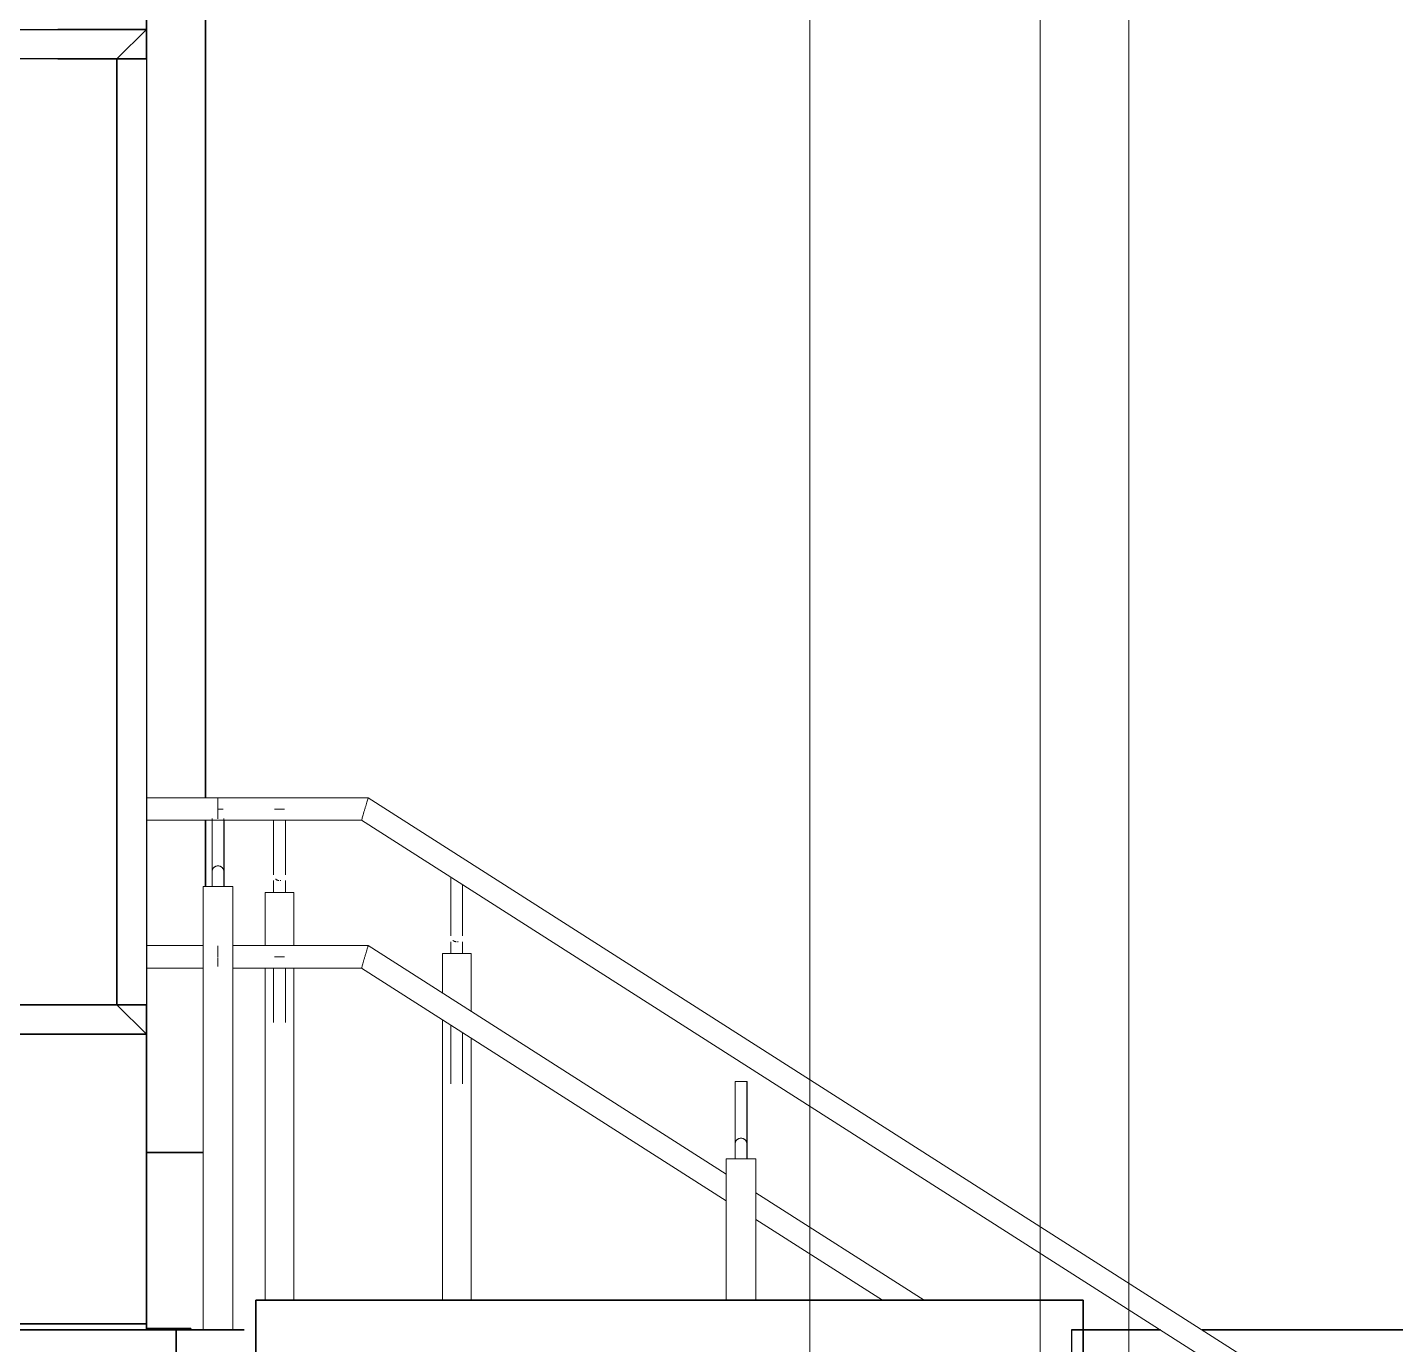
# Model space of a CAD drawing. Header units: millimetres. Extents: x 3774 to 718460, y -768339 to 192544.
# Drawn here: x 512802 to 515117, y -731137 to -728908 of the extents above; entities that cross this region are included whole.
import ezdxf

# ---------------------------------------------------------------- set-up
doc = ezdxf.new("R2010")
doc.units = ezdxf.units.MM
doc.linetypes.add('XKITLINE00', pattern=[0])
doc.layers.add('000 - 0_HIDE_OBJ_FRAMING_DEF_SUB_1', color=251, linetype='Continuous')
doc.layers.add('A-FLOR-HRAL', color=1, linetype='Continuous', lineweight=25)
doc.layers.add('Part', color=2, linetype='Continuous', lineweight=0)

# ---------------------------------------------------------------- blocks, each defined once
blk = doc.blocks.new('*A22716562')
at = {"layer": 'Part', "linetype": 'XKITLINE00', "lineweight": 0}
for p, q in [((2581.921134, -156.339902), (2581.921134, -130.739902)), ((2585.038825, -156.339902), (2585.038825, -130.739902)), ((2586.238825, -156.339902), (2586.238825, -130.739902))]:
    blk.add_line(p, q, dxfattribs=at)
blk = doc.blocks.new('W-1-PP19-SE-ENT3_20260407-143459_PP19_ENT3_SE_ELE4')
at = {"lineweight": 0, "xscale": 125, "yscale": 125, "zscale": 125}
blk.add_blockref('*A22716562', (-320145.950375, 121992.48775), dxfattribs=at)
blk = doc.blocks.new('DPA_GM_Tactile Tile Line Base - Decision Tactile-19285875-2350-01 ENTRANCE 3 ELEVATION 4')
at = {"layer": '000 - 0_HIDE_OBJ_FRAMING_DEF_SUB_1'}
h = blk.add_hatch(dxfattribs=at)
h.set_pattern_fill('FP_36', color=256, style=0, pattern_type=2)
h.set_pattern_definition([(0, (-11657.96, 102550), (0, 600), []), (90, (-11657.96, 102550), (-600, 4e-14), [])])
h.paths.add_polyline_path([(-11583, 102550), (-11508, 102550), (-11508, 102552), (-11583, 102552)])
for p, q in [((-11508, 102552), (-11583, 102552)), ((-11583, 102552), (-11508, 102552)), ((-11508, 102552), (-11583, 102552)), ((-11583, 102552), (-11508, 102552)), ((-11508, 102552), (-11583, 102552)), ((-11583, 102552), (-11508, 102552)), ((-11508, 102552), (-11583, 102552)), ((-11583, 102552), (-11508, 102552)), ((-11508, 102552), (-11583, 102552)), ((-11583, 102552), (-11508, 102552)), ((-11508, 102552), (-11583, 102552)), ((-11583, 102552), (-11508, 102552)), ((-11508, 102552), (-11583, 102552)), ((-11583, 102552), (-11508, 102552)), ((-11508, 102552), (-11583, 102552)), ((-11583, 102552), (-11508, 102552)), ((-11508, 102552), (-11583, 102552)), ((-11583, 102552), (-11508, 102552)), ((-11508, 102552), (-11583, 102552)), ((-11583, 102552), (-11508, 102552)), ((-11508, 102552), (-11583, 102552)), ((-11583, 102552), (-11508, 102552)), ((-11508, 102552), (-11583, 102552)), ((-11583, 102552), (-11508, 102552)), ((-11508, 102552), (-11583, 102552)), ((-11583, 102552), (-11508, 102552)), ((-11508, 102552), (-11583, 102552)), ((-11583, 102552), (-11508, 102552)), ((-11508, 102552), (-11583, 102552)), ((-11583, 102552), (-11508, 102552)), ((-11508, 102552), (-11508, 102550)), ((-11508, 102550), (-11508, 102552)), ((-11508, 102552), (-11508, 102550)), ((-11508, 102550), (-11508, 102552)), ((-11508, 102552), (-11508, 102550)), ((-11508, 102550), (-11508, 102552)), ((-11508, 102552), (-11508, 102550)), ((-11508, 102550), (-11508, 102552)), ((-11508, 102552), (-11508, 102550)), ((-11508, 102550), (-11508, 102552)), ((-11508, 102552), (-11508, 102550)), ((-11508, 102550), (-11508, 102552)), ((-11508, 102552), (-11508, 102550)), ((-11508, 102550), (-11508, 102552)), ((-11508, 102552), (-11508, 102550)), ((-11508, 102550), (-11508, 102552)), ((-11508, 102552), (-11508, 102550)), ((-11508, 102550), (-11508, 102552)), ((-11508, 102552), (-11508, 102550)), ((-11508, 102550), (-11508, 102552)), ((-11508, 102552), (-11508, 102550)), ((-11508, 102550), (-11508, 102552)), ((-11508, 102552), (-11508, 102550)), ((-11508, 102550), (-11508, 102552)), ((-11508, 102552), (-11508, 102550)), ((-11508, 102550), (-11508, 102552)), ((-11508, 102552), (-11508, 102550)), ((-11508, 102550), (-11508, 102552)), ((-11508, 102552), (-11508, 102550)), ((-11508, 102550), (-11508, 102552))]:
    blk.add_line(p, q, dxfattribs=at)
blk = doc.blocks.new('Railing - RL10_Baluster Post _Mid_-14379347-2350-01 ENTRANCE 3 ELEVATION 4')
at = {"layer": 'A-FLOR-HRAL', "lineweight": 9}
for p, q in [((-11068, 103315.7), (-11068, 103254.4)), ((-11068, 103315.6), (-11068, 103254.4)), ((-11048, 103254.4), (-11048, 103303)), ((-11048, 103254.4), (-11048, 103302.9)), ((-11068, 103206.4), (-11068, 103186.4)), ((-11058, 103206.4), (-11058, 103206.4)), ((-11058, 103206.4), (-11058, 103206.4)), ((-11048, 103186.4), (-11048, 103206.4)), ((-11082.3, 103186.4), (-11082.3, 103119.8)), ((-11082.3, 103186.4), (-11033.7, 103186.4)), ((-11033.7, 103186.4), (-11082.3, 103186.4)), ((-11058, 103186.4), (-11067.7, 103186.4)), ((-11067.7, 103186.4), (-11058, 103186.4)), ((-11058, 103186.4), (-11048.2, 103186.4)), ((-11048.2, 103186.4), (-11058, 103186.4)), ((-11033.7, 103088.8), (-11033.7, 103186.4)), ((-11082.3, 103074.8), (-11082.3, 102600)), ((-11068, 103065.7), (-11068, 103004.4)), ((-11048, 103004.4), (-11048, 103053)), ((-11033.7, 102600), (-11033.7, 103043.8))]:
    blk.add_line(p, q, dxfattribs=at)
at = {"layer": 'A-FLOR-HRAL', "lineweight": 9, "flags": 128}
for points in [[(-11068, 103254.4), (-11068, 103252.9), (-11068, 103251.4), (-11068, 103249.9), (-11068, 103248.4), (-11068, 103246.9), (-11068, 103245.4), (-11068, 103243.9), (-11068, 103242.5), (-11068, 103241), (-11068, 103239.6), (-11068, 103238.2), (-11068, 103236.9), (-11068, 103235.5), (-11068, 103234.2), (-11068, 103233), (-11068, 103231.7), (-11068, 103230.5), (-11068, 103229.4), (-11068, 103228.2), (-11068, 103227.2), (-11068, 103226.1), (-11068, 103225.1), (-11068, 103224.2), (-11068, 103223.3), (-11068, 103222.5), (-11068, 103221.7), (-11068, 103220.9), (-11068, 103220.2), (-11068, 103219.6), (-11068, 103219), (-11068, 103218.5), (-11068, 103218), (-11068, 103217.6), (-11068, 103217.3), (-11068, 103217), (-11068, 103216.8), (-11068, 103216.6), (-11068, 103216.5), (-11068, 103216.4)], [(-11068, 103230.2), (-11068, 103231.4), (-11068, 103232.6), (-11068, 103233.9), (-11068, 103235.2), (-11068, 103236.5), (-11068, 103237.9), (-11068, 103239.3), (-11068, 103240.7), (-11068, 103242.1), (-11068, 103243.5), (-11068, 103245), (-11068, 103246.5), (-11068, 103248), (-11068, 103249.5), (-11068, 103251), (-11068, 103252.5), (-11068, 103254)], [(-11048, 103254.4), (-11048, 103252.9), (-11048, 103251.4), (-11048, 103249.9), (-11048, 103248.4), (-11048, 103246.9), (-11048, 103245.4), (-11048, 103243.9), (-11048, 103242.5), (-11048, 103241), (-11048, 103239.6), (-11048, 103238.2), (-11048, 103236.9), (-11048, 103235.5), (-11048, 103234.2), (-11048, 103233), (-11048, 103231.7), (-11048, 103230.5)], [(-11048, 103216.4), (-11048, 103216.5), (-11048, 103216.6), (-11048, 103216.7), (-11048, 103216.9), (-11048, 103217.2), (-11048, 103217.5), (-11048, 103217.9), (-11048, 103218.4), (-11048, 103218.9), (-11048, 103219.4), (-11048, 103220), (-11048, 103220.7), (-11048, 103221.5), (-11048, 103222.2), (-11048, 103223.1), (-11048, 103223.9), (-11048, 103224.9), (-11048, 103225.9), (-11048, 103226.9), (-11048, 103228), (-11048, 103229.1), (-11048, 103230.2), (-11048, 103231.4), (-11048, 103232.6), (-11048, 103233.9), (-11048, 103235.2), (-11048, 103236.5), (-11048, 103237.9), (-11048, 103239.3), (-11048, 103240.7), (-11048, 103242.1), (-11048, 103243.5), (-11048, 103245), (-11048, 103246.5), (-11048, 103248), (-11048, 103249.5), (-11048, 103251), (-11048, 103252.5), (-11048, 103254), (-11048, 103254.4)], [(-11059, 103206.5), (-11059.4, 103206.5), (-11059.8, 103206.6), (-11060.2, 103206.7), (-11060.6, 103206.8), (-11061, 103206.9), (-11061.4, 103207), (-11061.8, 103207.2), (-11062.1, 103207.3), (-11062.5, 103207.5), (-11062.8, 103207.7), (-11063.2, 103207.9), (-11063.5, 103208.1), (-11063.8, 103208.3), (-11064.2, 103208.6), (-11064.5, 103208.8)], [(-11055.5, 103206.7), (-11055.9, 103206.6), (-11056.3, 103206.6), (-11056.7, 103206.5), (-11057, 103206.5)], [(-11068, 103004.4), (-11068, 103002.9), (-11068, 103001.4), (-11068, 102999.9), (-11068, 102998.4), (-11068, 102996.9), (-11068, 102995.4), (-11068, 102993.9), (-11068, 102992.5), (-11068, 102991), (-11068, 102989.6), (-11068, 102988.2), (-11068, 102986.9), (-11068, 102985.5), (-11068, 102984.2), (-11068, 102983), (-11068, 102981.7), (-11068, 102980.5), (-11068, 102979.4), (-11068, 102978.2), (-11068, 102977.2), (-11068, 102976.1), (-11068, 102975.1), (-11068, 102974.2), (-11068, 102973.3), (-11068, 102972.5), (-11068, 102971.7), (-11068, 102970.9), (-11068, 102970.2), (-11068, 102969.6), (-11068, 102969), (-11068, 102968.5), (-11068, 102968), (-11068, 102967.6), (-11068, 102967.3), (-11068, 102967), (-11068, 102966.8), (-11068, 102966.6), (-11068, 102966.5), (-11068, 102966.4)], [(-11048, 102966.4), (-11048, 102966.5), (-11048, 102966.6), (-11048, 102966.7), (-11048, 102966.9), (-11048, 102967.2), (-11048, 102967.5), (-11048, 102967.9), (-11048, 102968.4), (-11048, 102968.9), (-11048, 102969.4), (-11048, 102970), (-11048, 102970.7), (-11048, 102971.5), (-11048, 102972.2), (-11048, 102973.1), (-11048, 102973.9), (-11048, 102974.9), (-11048, 102975.9), (-11048, 102976.9), (-11048, 102978), (-11048, 102979.1), (-11048, 102980.2), (-11048, 102981.4), (-11048, 102982.6), (-11048, 102983.9), (-11048, 102985.2), (-11048, 102986.5), (-11048, 102987.9), (-11048, 102989.3), (-11048, 102990.7), (-11048, 102992.1), (-11048, 102993.5), (-11048, 102995), (-11048, 102996.5), (-11048, 102998), (-11048, 102999.5), (-11048, 103001), (-11048, 103002.5), (-11048, 103004), (-11048, 103004.4)]]:
    blk.add_lwpolyline(points, dxfattribs=at)
blk = doc.blocks.new('Railing - RL10_Baluster Post _End_-14379346-2350-01 ENTRANCE 3 ELEVATION 4')
at = {"layer": 'A-FLOR-HRAL', "lineweight": 9}
for p, q in [((-11518, 103450), (-11583, 103450)), ((-11462.1, 103450), (-11518, 103450)), ((-11366.6, 103431), (-11349.3, 103431)), ((-11349.3, 103431), (-11366.6, 103431)), ((-11366.6, 103431), (-11349.3, 103431)), ((-11349.3, 103431), (-11366.6, 103431)), ((-11583, 103412), (-11518, 103412)), ((-11518, 103412), (-11472, 103412)), ((-11368, 103412), (-11368, 103358)), ((-11368, 103412), (-11368, 103358)), ((-11348, 103358), (-11348, 103412)), ((-11348, 103358), (-11348, 103412)), ((-11368, 103310), (-11368, 103290)), ((-11358, 103310), (-11358, 103310)), ((-11358, 103310), (-11358, 103310)), ((-11348, 103290), (-11348, 103310)), ((-11382.3, 103290), (-11382.3, 103200)), ((-11382.3, 103290), (-11333.7, 103290)), ((-11333.7, 103290), (-11381.7, 103290)), ((-11358, 103290), (-11367.7, 103290)), ((-11367.7, 103290), (-11358, 103290)), ((-11358, 103290), (-11348.2, 103290)), ((-11348.2, 103290), (-11358, 103290)), ((-11333.7, 103200), (-11333.7, 103290)), ((-11518, 103200), (-11583, 103200)), ((-11487, 103200), (-11518, 103200)), ((-11366.6, 103181), (-11349.3, 103181)), ((-11349.3, 103181), (-11366.6, 103181)), ((-11583, 103162), (-11518, 103162)), ((-11518, 103162), (-11486.9, 103162)), ((-11382.3, 103162), (-11382.3, 102600)), ((-11368, 103162), (-11368, 103108)), ((-11348, 103108), (-11348, 103162)), ((-11333.7, 102600), (-11333.7, 103162))]:
    blk.add_line(p, q, dxfattribs=at)
at = {"layer": 'A-FLOR-HRAL', "lineweight": 9, "flags": 128}
for points in [[(-11368, 103358), (-11368, 103356.5), (-11368, 103355), (-11368, 103353.5), (-11368, 103351.9), (-11368, 103350.5), (-11368, 103349), (-11368, 103347.5), (-11368, 103346), (-11368, 103344.6), (-11368, 103343.2), (-11368, 103341.8), (-11368, 103340.5), (-11368, 103339.1), (-11368, 103337.8), (-11368, 103336.5), (-11368, 103335.3), (-11368, 103334.1), (-11368, 103332.9), (-11368, 103331.8), (-11368, 103330.7), (-11368, 103329.7), (-11368, 103328.7), (-11368, 103327.8), (-11368, 103326.9), (-11368, 103326), (-11368, 103325.2), (-11368, 103324.5), (-11368, 103323.8), (-11368, 103323.2), (-11368, 103322.6), (-11368, 103322.1), (-11368, 103321.6), (-11368, 103321.2), (-11368, 103320.8), (-11368, 103320.6), (-11368, 103320.3), (-11368, 103320.2), (-11368, 103320), (-11368, 103320)], [(-11368, 103333.8), (-11368, 103335), (-11368, 103336.2), (-11368, 103337.5), (-11368, 103338.8), (-11368, 103340.1), (-11368, 103341.4), (-11368, 103342.8), (-11368, 103344.2), (-11368, 103345.7), (-11368, 103347.1), (-11368, 103348.6), (-11368, 103350), (-11368, 103351.5), (-11368, 103353), (-11368, 103354.6), (-11368, 103356.1), (-11368, 103357.6)], [(-11348, 103358), (-11348, 103356.5), (-11348, 103355), (-11348, 103353.5), (-11348, 103351.9), (-11348, 103350.5), (-11348, 103349), (-11348, 103347.5), (-11348, 103346), (-11348, 103344.6), (-11348, 103343.2), (-11348, 103341.8), (-11348, 103340.5), (-11348, 103339.1), (-11348, 103337.8), (-11348, 103336.5), (-11348, 103335.3), (-11348, 103334.1)], [(-11348, 103320), (-11348, 103320), (-11348, 103320.1), (-11348, 103320.3), (-11348, 103320.5), (-11348, 103320.8), (-11348, 103321.1), (-11348, 103321.5), (-11348, 103321.9), (-11348, 103322.4), (-11348, 103323), (-11348, 103323.6), (-11348, 103324.3), (-11348, 103325), (-11348, 103325.8), (-11348, 103326.6), (-11348, 103327.5), (-11348, 103328.5), (-11348, 103329.4), (-11348, 103330.5), (-11348, 103331.5), (-11348, 103332.6), (-11348, 103333.8), (-11348, 103335), (-11348, 103336.2), (-11348, 103337.5), (-11348, 103338.8), (-11348, 103340.1), (-11348, 103341.4), (-11348, 103342.8), (-11348, 103344.2), (-11348, 103345.7), (-11348, 103347.1), (-11348, 103348.6), (-11348, 103350), (-11348, 103351.5), (-11348, 103353), (-11348, 103354.6), (-11348, 103356.1), (-11348, 103357.6), (-11348, 103358)], [(-11359, 103310.1), (-11359.4, 103310.1), (-11359.8, 103310.2), (-11360.2, 103310.3), (-11360.6, 103310.4), (-11361, 103310.5), (-11361.4, 103310.6), (-11361.8, 103310.7), (-11362.1, 103310.9), (-11362.5, 103311.1), (-11362.8, 103311.3), (-11363.2, 103311.5), (-11363.5, 103311.7), (-11363.8, 103311.9), (-11364.2, 103312.2), (-11364.5, 103312.4)], [(-11355.5, 103310.3), (-11355.9, 103310.2), (-11356.3, 103310.1), (-11356.7, 103310.1), (-11357, 103310)], [(-11368, 103108), (-11368, 103106.5), (-11368, 103105), (-11368, 103103.5), (-11368, 103101.9), (-11368, 103100.5), (-11368, 103099), (-11368, 103097.5), (-11368, 103096), (-11368, 103094.6), (-11368, 103093.2), (-11368, 103091.8), (-11368, 103090.5), (-11368, 103089.1), (-11368, 103087.8), (-11368, 103086.5), (-11368, 103085.3), (-11368, 103084.1), (-11368, 103082.9), (-11368, 103081.8), (-11368, 103080.7), (-11368, 103079.7), (-11368, 103078.7), (-11368, 103077.8), (-11368, 103076.9), (-11368, 103076), (-11368, 103075.2), (-11368, 103074.5), (-11368, 103073.8), (-11368, 103073.2), (-11368, 103072.6), (-11368, 103072.1), (-11368, 103071.6), (-11368, 103071.2), (-11368, 103070.8), (-11368, 103070.6), (-11368, 103070.3), (-11368, 103070.2), (-11368, 103070), (-11368, 103070)], [(-11348, 103070), (-11348, 103070), (-11348, 103070.1), (-11348, 103070.3), (-11348, 103070.5), (-11348, 103070.8), (-11348, 103071.1), (-11348, 103071.5), (-11348, 103071.9), (-11348, 103072.4), (-11348, 103073), (-11348, 103073.6), (-11348, 103074.3), (-11348, 103075), (-11348, 103075.8), (-11348, 103076.6), (-11348, 103077.5), (-11348, 103078.5), (-11348, 103079.4), (-11348, 103080.5), (-11348, 103081.5), (-11348, 103082.6), (-11348, 103083.8), (-11348, 103085), (-11348, 103086.2), (-11348, 103087.5), (-11348, 103088.8), (-11348, 103090.1), (-11348, 103091.4), (-11348, 103092.8), (-11348, 103094.2), (-11348, 103095.7), (-11348, 103097.1), (-11348, 103098.6), (-11348, 103100), (-11348, 103101.5), (-11348, 103103), (-11348, 103104.6), (-11348, 103106.1), (-11348, 103107.6), (-11348, 103108)]]:
    blk.add_lwpolyline(points, dxfattribs=at)
blk = doc.blocks.new('Railing - Railing-6822453-2350-01 ENTRANCE 3 ELEVATION 4')
at = {"layer": '000 - 0_HIDE_OBJ_FRAMING_DEF_SUB_1', "lineweight": 9}
for points in [[(-11213.5, 103431), (-11213, 103432.7), (-11212, 103436), (-11210.7, 103440.6), (-11209.5, 103444.6), (-11208.6, 103447.6), (-11208.3, 103448.9), (-11208.1, 103449.4)], [(-11213.5, 103431), (-11213, 103432.7), (-11212, 103436), (-11210.7, 103440.6), (-11209.5, 103444.6), (-11208.6, 103447.6), (-11208.3, 103448.9), (-11208.1, 103449.4)], [(-11208.1, 103449.3), (-11208.3, 103448.9), (-11208.6, 103447.6), (-11209.5, 103444.6), (-11210.7, 103440.6), (-11212, 103436), (-11213, 103432.7), (-11213.5, 103431)], [(-11208.1, 103449.3), (-11208.3, 103448.9), (-11208.6, 103447.6), (-11209.5, 103444.6), (-11210.7, 103440.6), (-11212, 103436), (-11213, 103432.7), (-11213.5, 103431)], [(-11213.5, 103431), (-11214, 103429.3), (-11215, 103426), (-11216.3, 103421.4), (-11217.5, 103417.4), (-11218.4, 103414.4), (-11218.7, 103413.1), (-11218.9, 103412.6)], [(-11218.9, 103412.7), (-11218.7, 103413.1), (-11218.4, 103414.4), (-11217.5, 103417.4), (-11216.3, 103421.4), (-11215, 103426), (-11214, 103429.3), (-11213.5, 103431)], [(-11213.5, 103431), (-11214, 103429.3), (-11215, 103426), (-11216.3, 103421.4), (-11217.5, 103417.4), (-11218.4, 103414.4), (-11218.7, 103413.1), (-11218.9, 103412.6)], [(-11218.9, 103412.7), (-11218.7, 103413.1), (-11218.4, 103414.4), (-11217.5, 103417.4), (-11216.3, 103421.4), (-11215, 103426), (-11214, 103429.3), (-11213.5, 103431)], [(-11213.5, 103181), (-11213, 103182.7), (-11212, 103186), (-11210.7, 103190.6), (-11209.5, 103194.6), (-11208.6, 103197.6), (-11208.3, 103198.9), (-11208.1, 103199.4)], [(-11213.5, 103181), (-11213, 103182.7), (-11212, 103186), (-11210.7, 103190.6), (-11209.5, 103194.6), (-11208.6, 103197.6), (-11208.3, 103198.9), (-11208.1, 103199.4)], [(-11208.1, 103199.3), (-11208.3, 103198.9), (-11208.6, 103197.6), (-11209.5, 103194.6), (-11210.7, 103190.6), (-11212, 103186), (-11213, 103182.7), (-11213.5, 103181)], [(-11208.1, 103199.3), (-11208.3, 103198.9), (-11208.6, 103197.6), (-11209.5, 103194.6), (-11210.7, 103190.6), (-11212, 103186), (-11213, 103182.7), (-11213.5, 103181)], [(-11213.5, 103181), (-11214, 103179.3), (-11215, 103176), (-11216.3, 103171.4), (-11217.5, 103167.4), (-11218.4, 103164.4), (-11218.7, 103163.1), (-11218.9, 103162.6)], [(-11218.9, 103162.7), (-11218.7, 103163.1), (-11218.4, 103164.4), (-11217.5, 103167.4), (-11216.3, 103171.4), (-11215, 103176), (-11214, 103179.3), (-11213.5, 103181)], [(-11213.5, 103181), (-11214, 103179.3), (-11215, 103176), (-11216.3, 103171.4), (-11217.5, 103167.4), (-11218.4, 103164.4), (-11218.7, 103163.1), (-11218.9, 103162.6)], [(-11218.9, 103162.7), (-11218.7, 103163.1), (-11218.4, 103164.4), (-11217.5, 103167.4), (-11216.3, 103171.4), (-11215, 103176), (-11214, 103179.3), (-11213.5, 103181)]]:
    blk.add_open_spline(points, degree=3, dxfattribs=at)
for name in ['Railing - RL10_Baluster Post _End_-14379346-2350-01 ENTRANCE 3 ELEVATION 4', 'Railing - RL10_Baluster Post _Mid_-14379347-2350-01 ENTRANCE 3 ELEVATION 4']:
    blk.add_blockref(name, (0, 0))
blk = doc.blocks.new('DPA_Rectangular Tuscan Column - Rectangular Tuscan Column-11934986-2350-01 ENTRANCE 3 ELEVATION 4')
at = {"layer": '000 - 0_HIDE_OBJ_FRAMING_DEF_SUB_1'}
for p, q in [((-11583, 105390), (-11583, 104750)), ((-11583, 104750), (-11583, 105390)), ((-11733, 104750), (-11583, 104750)), ((-11583, 104750), (-11733, 104750)), ((-11583, 104750), (-11733, 104750)), ((-11733, 104750), (-11583, 104750)), ((-11633, 104700), (-11583, 104750)), ((-11633, 104700), (-11583, 104750)), ((-11583, 104750), (-11583, 104700)), ((-11583, 104700), (-11583, 104750)), ((-11733, 104700), (-11633, 104700)), ((-11633, 104700), (-11733, 104700)), ((-11733, 104700), (-11633, 104700)), ((-11633, 104700), (-11733, 104700)), ((-11633, 104700), (-11633, 103100)), ((-11633, 103100), (-11633, 104700)), ((-11583, 104700), (-11633, 104700)), ((-11633, 104700), (-11583, 104700)), ((-11633, 104700), (-11583, 104700)), ((-11583, 104700), (-11633, 104700)), ((-11583, 104700), (-11583, 103100)), ((-11583, 104700), (-11583, 103100)), ((-11633, 103100), (-11733, 103100)), ((-11733, 103100), (-11633, 103100)), ((-11633, 103100), (-11733, 103100)), ((-11733, 103100), (-11633, 103100)), ((-11633, 103100), (-11583, 103100)), ((-11583, 103100), (-11633, 103100)), ((-11583, 103100), (-11633, 103100)), ((-11583, 103050), (-11633, 103100)), ((-11583, 103050), (-11633, 103100)), ((-11633, 103100), (-11583, 103100)), ((-11583, 103100), (-11583, 103050)), ((-11583, 103050), (-11583, 103100)), ((-11583, 103050), (-11733, 103050)), ((-11733, 103050), (-11583, 103050)), ((-11733, 103050), (-11583, 103050)), ((-11583, 103050), (-11733, 103050)), ((-11583, 103050), (-11583, 102560)), ((-11583, 102560), (-11583, 103050)), ((-11583, 102560), (-11733, 102560)), ((-11733, 102560), (-11583, 102560)), ((-11583, 102560), (-11733, 102560)), ((-11733, 102560), (-11583, 102560)), ((-11583, 102550), (-11733, 102550)), ((-11733, 102550), (-11583, 102550)), ((-11583, 102560), (-11583, 102550)), ((-11583, 102550), (-11583, 102560))]:
    blk.add_line(p, q, dxfattribs=at)
blk = doc.blocks.new('DPA_Rectangular Tuscan Column - Rectangular Tuscan Column-V145-2350-01 ENTRANCE 3 ELEVATION 4')
at = {"layer": '000 - 0_HIDE_OBJ_FRAMING_DEF_SUB_1'}
for p, q in [((-11583, 105390), (-11583, 104750)), ((-11583, 104750), (-11583, 105390)), ((-11990, 104750), (-11583, 104750)), ((-11990, 104750), (-11733, 104750)), ((-11990, 104750), (-11583, 104750)), ((-11583, 104750), (-11733, 104750)), ((-11583, 104750), (-11733, 104750)), ((-11633, 104700), (-11583, 104750)), ((-11633, 104700), (-11583, 104750)), ((-11583, 104750), (-11583, 104700)), ((-11583, 104700), (-11583, 104750)), ((-11633, 104700), (-11990, 104700)), ((-11633, 104700), (-11990, 104700)), ((-11733, 104700), (-11633, 104700)), ((-11733, 104700), (-11633, 104700)), ((-11633, 104700), (-11633, 103100)), ((-11633, 103100), (-11633, 104700)), ((-11583, 104700), (-11633, 104700)), ((-11633, 104700), (-11583, 104700)), ((-11633, 104700), (-11583, 104700)), ((-11583, 104700), (-11633, 104700)), ((-11583, 104700), (-11583, 103100)), ((-11583, 104700), (-11583, 103100)), ((-11633, 103100), (-12032.5, 103100)), ((-12032.5, 103100), (-11633, 103100)), ((-11733, 103100), (-11633, 103100)), ((-11633, 103100), (-11733, 103100)), ((-11633, 103100), (-11583, 103100)), ((-11583, 103100), (-11633, 103100)), ((-11583, 103100), (-11633, 103100)), ((-11583, 103050), (-11633, 103100)), ((-11583, 103050), (-11633, 103100)), ((-11633, 103100), (-11583, 103100)), ((-11583, 103100), (-11583, 103050)), ((-11583, 103050), (-11583, 103100)), ((-12032.5, 103050), (-11583, 103050)), ((-11583, 103050), (-12032.5, 103050)), ((-11583, 103050), (-11733, 103050)), ((-11733, 103050), (-11583, 103050)), ((-11583, 103050), (-11583, 102560)), ((-11583, 102560), (-11583, 103050)), ((-11583, 102550), (-12183, 102550)), ((-12032.5, 102560), (-11583, 102560)), ((-11583, 102560), (-12032.5, 102560)), ((-11583, 102560), (-11733, 102560)), ((-11733, 102560), (-11583, 102560)), ((-11733, 102550), (-11583, 102550)), ((-11583, 102560), (-11583, 102550)), ((-11583, 102550), (-11583, 102560))]:
    blk.add_line(p, q, dxfattribs=at)
blk = doc.blocks.new('Railing - RL8A_Baluster Post _Mid_-17476214-2350-01 ENTRANCE 3 ELEVATION 4')
at = {"layer": 'A-FLOR-HRAL', "lineweight": 9}
for p, q in [((-10568.1, 102970.3), (-10585.4, 102970.3)), ((-10585.4, 102970.3), (-10568.1, 102970.3)), ((-10566.7, 102970.3), (-10567.1, 102970.3)), ((-10566.7, 102970.3), (-10566.7, 102884.3)), ((-10566.7, 102864.3), (-10566.7, 102839.3)), ((-10576.7, 102839.3), (-10600.1, 102839.3)), ((-10600.1, 102839.3), (-10576.7, 102839.3)), ((-10568.1, 102839.3), (-10585.4, 102839.3)), ((-10585.4, 102839.3), (-10568.1, 102839.3)), ((-10576.7, 102839.3), (-10552.6, 102839.3)), ((-10552.6, 102839.3), (-10576.7, 102839.3)), ((-10551.7, 102839.3), (-10551.7, 102781.5)), ((-10551.7, 102736.4), (-10551.7, 102600))]:
    blk.add_line(p, q, dxfattribs=at)
at = {"layer": 'A-FLOR-HRAL', "lineweight": 9, "flags": 128}
for points in [[(-10586.7, 102868.2), (-10586.7, 102868.7), (-10586.7, 102869.2)], [(-10566.7, 102884.3), (-10566.7, 102883.5), (-10566.7, 102882.7), (-10566.7, 102881.9), (-10566.7, 102881.1), (-10566.7, 102880.3), (-10566.7, 102879.5), (-10566.7, 102878.8), (-10566.7, 102878), (-10566.7, 102877.2), (-10566.7, 102876.5), (-10566.7, 102875.8), (-10566.7, 102875.1), (-10566.7, 102874.3), (-10566.7, 102873.7), (-10566.7, 102873), (-10566.7, 102872.3), (-10566.7, 102871.7), (-10566.7, 102871.1), (-10566.7, 102870.5), (-10566.7, 102869.9), (-10566.7, 102869.4), (-10566.7, 102868.9), (-10566.7, 102868.4), (-10566.7, 102867.9), (-10566.7, 102867.5), (-10566.7, 102867), (-10566.7, 102866.6), (-10566.7, 102866.3), (-10566.7, 102865.9), (-10566.7, 102865.6), (-10566.7, 102865.4), (-10566.7, 102865.1), (-10566.7, 102864.9), (-10566.7, 102864.7), (-10566.7, 102864.6), (-10566.7, 102864.5), (-10566.7, 102864.4), (-10566.7, 102864.3), (-10566.7, 102864.3)]]:
    blk.add_lwpolyline(points, dxfattribs=at)
at = {"layer": 'A-FLOR-HRAL', "lineweight": 9}
blk.add_open_spline([(-10566.7, 102864.3), (-10566.7, 102863.4), (-10566.9, 102862.5), (-10567.1, 102861.7)], degree=3, dxfattribs=at)
blk = doc.blocks.new('Railing - RL8A_Baluster Post _End_-17476212-2350-01 ENTRANCE 3 ELEVATION 4')
at = {"layer": 'A-FLOR-HRAL', "lineweight": 9}
for p, q in [((-11453.1, 103431), (-11461.7, 103431)), ((-11461.7, 103431), (-11453.1, 103431)), ((-11451.7, 103412), (-11451.7, 103345)), ((-11451.7, 103325), (-11451.7, 103300)), ((-11479.4, 103300), (-11485.9, 103300)), ((-11485.9, 103300), (-11479.4, 103300)), ((-11461.7, 103300), (-11478.8, 103300)), ((-11478.8, 103300), (-11461.7, 103300)), ((-11453.1, 103300), (-11470.4, 103300)), ((-11470.4, 103300), (-11453.1, 103300)), ((-11461.7, 103300), (-11437.6, 103300)), ((-11437.6, 103300), (-11461.7, 103300)), ((-11436.7, 103300), (-11436.7, 103200)), ((-11436.7, 103162), (-11436.7, 102550))]:
    blk.add_line(p, q, dxfattribs=at)
at = {"layer": 'A-FLOR-HRAL', "lineweight": 9, "flags": 128}
for points in [[(-11451.7, 103345), (-11451.7, 103344.2), (-11451.7, 103343.4), (-11451.7, 103342.6), (-11451.7, 103341.8), (-11451.7, 103341), (-11451.7, 103340.2), (-11451.7, 103339.5), (-11451.7, 103338.7), (-11451.7, 103338), (-11451.7, 103337.2), (-11451.7, 103336.5), (-11451.7, 103335.8), (-11451.7, 103335.1), (-11451.7, 103334.4), (-11451.7, 103333.7), (-11451.7, 103333.1), (-11451.7, 103332.4), (-11451.7, 103331.8), (-11451.7, 103331.2), (-11451.7, 103330.7), (-11451.7, 103330.1), (-11451.7, 103329.6), (-11451.7, 103329.1), (-11451.7, 103328.6), (-11451.7, 103328.2), (-11451.7, 103327.8), (-11451.7, 103327.4), (-11451.7, 103327), (-11451.7, 103326.7), (-11451.7, 103326.4), (-11451.7, 103326.1), (-11451.7, 103325.8), (-11451.7, 103325.6), (-11451.7, 103325.4), (-11451.7, 103325.3), (-11451.7, 103325.2), (-11451.7, 103325.1), (-11451.7, 103325), (-11451.7, 103325)], [(-11471.7, 103329), (-11471.7, 103329.4), (-11471.7, 103330)]]:
    blk.add_lwpolyline(points, dxfattribs=at)
at = {"layer": 'A-FLOR-HRAL', "lineweight": 9}
blk.add_open_spline([(-11451.7, 103325), (-11451.7, 103324.1), (-11451.9, 103323.3), (-11452.1, 103322.4)], degree=3, dxfattribs=at)
blk = doc.blocks.new('Railing - Railing-19285005-2350-01 ENTRANCE 3 ELEVATION 4')
at = {"layer": '000 - 0_HIDE_OBJ_FRAMING_DEF_SUB_1', "lineweight": 9}
for points in [[(-11213.5, 103181), (-11213, 103182.7), (-11212, 103186), (-11210.7, 103190.6), (-11209.5, 103194.6), (-11208.6, 103197.6), (-11208.3, 103198.9), (-11208.1, 103199.4)], [(-11208.1, 103199.3), (-11208.3, 103198.9), (-11208.6, 103197.6), (-11209.5, 103194.6), (-11210.7, 103190.6), (-11212, 103186), (-11213, 103182.7), (-11213.5, 103181)], [(-11213.5, 103181), (-11214, 103179.3), (-11215, 103176), (-11216.3, 103171.4), (-11217.5, 103167.4), (-11218.4, 103164.4), (-11218.7, 103163.1), (-11218.9, 103162.6)], [(-11218.9, 103162.7), (-11218.7, 103163.1), (-11218.4, 103164.4), (-11217.5, 103167.4), (-11216.3, 103171.4), (-11215, 103176), (-11214, 103179.3), (-11213.5, 103181)]]:
    blk.add_open_spline(points, degree=3, dxfattribs=at)
for name in ['Railing - RL8A_Baluster Post _End_-17476212-2350-01 ENTRANCE 3 ELEVATION 4', 'Railing - RL8A_Baluster Post _Mid_-17476214-2350-01 ENTRANCE 3 ELEVATION 4']:
    blk.add_blockref(name, (0, 0))
blk = doc.blocks.new('Railing - RL8A_Baluster Post _Mid_-V270-2350-01 ENTRANCE 3 ELEVATION 4')
at = {"layer": 'A-FLOR-HRAL', "lineweight": 9}
for p, q in [((-10587.1, 102970.3), (-10587.1, 102884.3)), ((-10587.1, 102970.3), (-10567.1, 102970.3)), ((-10568.4, 102970.3), (-10585.7, 102970.3)), ((-10567.1, 102884.3), (-10567.1, 102970.3)), ((-10587.1, 102864.3), (-10587.1, 102839.3)), ((-10567.1, 102839.3), (-10567.1, 102864.3)), ((-10602.1, 102839.3), (-10602.1, 102600)), ((-10602.1, 102839.3), (-10577.1, 102839.3)), ((-10577.1, 102839.3), (-10601.2, 102839.3)), ((-10568.4, 102839.3), (-10585.7, 102839.3)), ((-10585.7, 102839.3), (-10568.4, 102839.3)), ((-10577.1, 102839.3), (-10552.1, 102839.3)), ((-10552.9, 102839.3), (-10577.1, 102839.3)), ((-10552.1, 102600), (-10552.1, 102839.3))]:
    blk.add_line(p, q, dxfattribs=at)
at = {"layer": 'A-FLOR-HRAL', "lineweight": 9, "flags": 128}
for points in [[(-10587.1, 102866.9), (-10587.1, 102867.3), (-10587.1, 102867.8), (-10587.1, 102868.2), (-10587.1, 102868.7), (-10587.1, 102869.2), (-10587.1, 102869.8), (-10587.1, 102870.4), (-10587.1, 102870.9), (-10587.1, 102871.5), (-10587.1, 102872.2), (-10587.1, 102872.8), (-10587.1, 102873.5), (-10587.1, 102874.2), (-10587.1, 102874.9), (-10587.1, 102875.6), (-10587.1, 102876.3), (-10587.1, 102877), (-10587.1, 102877.8), (-10587.1, 102878.6), (-10587.1, 102879.3), (-10587.1, 102880.1), (-10587.1, 102880.9), (-10587.1, 102881.7), (-10587.1, 102882.5), (-10587.1, 102883.3), (-10587.1, 102884.1), (-10587.1, 102884.3)], [(-10567.1, 102884.3), (-10567.1, 102883.5), (-10567.1, 102882.7), (-10567.1, 102881.9), (-10567.1, 102881.1), (-10567.1, 102880.3), (-10567.1, 102879.5), (-10567.1, 102878.8), (-10567.1, 102878), (-10567.1, 102877.2), (-10567.1, 102876.5), (-10567.1, 102875.8), (-10567.1, 102875.1), (-10567.1, 102874.3), (-10567.1, 102873.7), (-10567.1, 102873), (-10567.1, 102872.3), (-10567.1, 102871.7), (-10567.1, 102871.1), (-10567.1, 102870.5), (-10567.1, 102869.9), (-10567.1, 102869.4), (-10567.1, 102868.9), (-10567.1, 102868.4), (-10567.1, 102867.9), (-10567.1, 102867.5), (-10567.1, 102867)]]:
    blk.add_lwpolyline(points, dxfattribs=at)
at = {"layer": 'A-FLOR-HRAL', "lineweight": 9}
blk.add_open_spline([(-10587.1, 102864.3), (-10587.1, 102865.2), (-10586.9, 102866.5), (-10586.3, 102868.1), (-10585.9, 102869.1), (-10585.4, 102869.8), (-10584.9, 102870.6), (-10584.3, 102871.2), (-10583.7, 102871.8), (-10583, 102872.4), (-10582.1, 102873), (-10580.9, 102873.6), (-10579.3, 102874.1), (-10577.1, 102874.4), (-10574.9, 102874.1), (-10573.2, 102873.6), (-10572.1, 102873), (-10571.2, 102872.4), (-10570.5, 102871.8), (-10569.8, 102871.2), (-10569.1, 102870.4), (-10568.5, 102869.5), (-10568.1, 102868.7), (-10567.7, 102867.9), (-10567.3, 102866.5), (-10567.1, 102865.2), (-10567.1, 102864.3)], degree=3, knots=[0, 0, 0, 0, 0.083333, 0.125, 0.166667, 0.1875, 0.208333, 0.25, 0.270833, 0.291667, 0.333333, 0.375, 0.416667, 0.5, 0.583333, 0.625, 0.666667, 0.708333, 0.729167, 0.75, 0.791667, 0.833333, 0.854167, 0.875, 0.916667, 1, 1, 1, 1], dxfattribs=at)
blk = doc.blocks.new('Railing - RL8A_Baluster Post _End_-V271-2350-01 ENTRANCE 3 ELEVATION 4')
at = {"layer": 'A-FLOR-HRAL', "lineweight": 9}
for p, q in [((-11462.1, 103450), (-11583, 103450)), ((-11462.1, 103450), (-11462.1, 103414.5)), ((-11462.1, 103431), (-11462.1, 103449.4)), ((-11453.4, 103431), (-11462.1, 103431)), ((-11462.1, 103431), (-11453.4, 103431)), ((-11583, 103412), (-11462.1, 103412)), ((-11472.1, 103414.9), (-11472.1, 103345)), ((-11452.1, 103345), (-11452.1, 103414.9)), ((-11472.1, 103325), (-11472.1, 103300)), ((-11452.1, 103300), (-11452.1, 103325)), ((-11487.1, 103300), (-11487.1, 102550)), ((-11487.1, 103300), (-11462.1, 103300)), ((-11479.8, 103300), (-11486.2, 103300)), ((-11462.1, 103300), (-11478.8, 103300)), ((-11453.4, 103300), (-11470.7, 103300)), ((-11470.7, 103300), (-11453.4, 103300)), ((-11462.1, 103300), (-11437.1, 103300)), ((-11437.9, 103300), (-11462.1, 103300)), ((-11437.1, 102550), (-11437.1, 103300)), ((-11487, 103200), (-11583, 103200)), ((-11462.1, 103181), (-11462.1, 103199.4)), ((-11462.1, 103199.4), (-11462.1, 103181)), ((-11462.1, 103179.9), (-11462.1, 103164.5)), ((-11583, 103162), (-11486.9, 103162))]:
    blk.add_line(p, q, dxfattribs=at)
at = {"layer": 'A-FLOR-HRAL', "lineweight": 9, "flags": 128}
for points in [[(-11472.1, 103327.6), (-11472.1, 103328.1), (-11472.1, 103328.5), (-11472.1, 103329), (-11472.1, 103329.4), (-11472.1, 103330), (-11472.1, 103330.5), (-11472.1, 103331.1), (-11472.1, 103331.7), (-11472.1, 103332.3), (-11472.1, 103332.9), (-11472.1, 103333.5), (-11472.1, 103334.2), (-11472.1, 103334.9), (-11472.1, 103335.6), (-11472.1, 103336.3), (-11472.1, 103337), (-11472.1, 103337.8), (-11472.1, 103338.5), (-11472.1, 103339.3), (-11472.1, 103340), (-11472.1, 103340.8), (-11472.1, 103341.6), (-11472.1, 103342.4), (-11472.1, 103343.2), (-11472.1, 103344), (-11472.1, 103344.8), (-11472.1, 103345)], [(-11452.1, 103345), (-11452.1, 103344.2), (-11452.1, 103343.4), (-11452.1, 103342.6), (-11452.1, 103341.8), (-11452.1, 103341), (-11452.1, 103340.2), (-11452.1, 103339.5), (-11452.1, 103338.7), (-11452.1, 103338), (-11452.1, 103337.2), (-11452.1, 103336.5), (-11452.1, 103335.8), (-11452.1, 103335.1), (-11452.1, 103334.4), (-11452.1, 103333.7), (-11452.1, 103333.1), (-11452.1, 103332.4), (-11452.1, 103331.8), (-11452.1, 103331.2), (-11452.1, 103330.7), (-11452.1, 103330.1), (-11452.1, 103329.6), (-11452.1, 103329.1), (-11452.1, 103328.6), (-11452.1, 103328.2), (-11452.1, 103327.8)]]:
    blk.add_lwpolyline(points, dxfattribs=at)
at = {"layer": 'A-FLOR-HRAL', "lineweight": 9}
blk.add_open_spline([(-11472.1, 103325), (-11472.1, 103325.9), (-11471.9, 103327.2), (-11471.3, 103328.8), (-11470.9, 103329.8), (-11470.4, 103330.6), (-11469.9, 103331.3), (-11469.3, 103331.9), (-11468.7, 103332.5), (-11468, 103333.1), (-11467.1, 103333.7), (-11465.9, 103334.3), (-11464.3, 103334.8), (-11462.1, 103335.1), (-11459.9, 103334.8), (-11458.2, 103334.3), (-11457.1, 103333.7), (-11456.2, 103333.1), (-11455.5, 103332.5), (-11454.8, 103331.9), (-11454.1, 103331.1), (-11453.5, 103330.2), (-11453.1, 103329.4), (-11452.7, 103328.6), (-11452.3, 103327.2), (-11452.1, 103325.9), (-11452.1, 103325)], degree=3, knots=[0, 0, 0, 0, 0.083333, 0.125, 0.166667, 0.1875, 0.208333, 0.25, 0.270833, 0.291667, 0.333333, 0.375, 0.416667, 0.5, 0.583333, 0.625, 0.666667, 0.708333, 0.729167, 0.75, 0.791667, 0.833333, 0.854167, 0.875, 0.916667, 1, 1, 1, 1], dxfattribs=at)
blk = doc.blocks.new('Railing - Railing-19285009-2350-01 ENTRANCE 3 ELEVATION 4')
at = {"layer": '000 - 0_HIDE_OBJ_FRAMING_DEF_SUB_1', "lineweight": 9}
for p, q in [((-11462.1, 103181), (-11462.1, 103199.4)), ((-11462.1, 103199.4), (-11462.1, 103181)), ((-11208, 103200), (-11437.1, 103200)), ((-10602.1, 102813.6), (-11208, 103200)), ((-11462.1, 103164.5), (-11462.1, 103179.9)), ((-11437.1, 103162), (-11219, 103162)), ((-11219, 103162), (-10602, 102768.5)), ((-10267.2, 102600), (-10552.1, 102781.7)), ((-10552.1, 102736.6), (-10337.8, 102600))]:
    blk.add_line(p, q, dxfattribs=at)
blk.add_open_spline([(-11208, 103200), (-11208, 103200), (-11208.3, 103198.7), (-11209.5, 103194.6), (-11210.7, 103190.6), (-11212, 103186), (-11213, 103182.7), (-11213.5, 103181)], degree=3, knots=[0.5, 0.5, 0.5, 0.5, 0.6666667, 0.75, 0.8333333, 0.9166667, 1, 1, 1, 1], dxfattribs=at)
for points in [[(-11213.5, 103181), (-11213, 103182.7), (-11212, 103186), (-11210.7, 103190.6), (-11209.5, 103194.6), (-11208.6, 103197.6), (-11208.3, 103198.9), (-11208.1, 103199.4)], [(-11213.5, 103181), (-11214, 103179.3), (-11215, 103176), (-11216.3, 103171.4), (-11217.5, 103167.4), (-11218.4, 103164.4), (-11218.9, 103162.4), (-11219, 103162), (-11219, 103162)], [(-11218.9, 103162.7), (-11218.7, 103163.1), (-11218.4, 103164.4), (-11217.5, 103167.4), (-11216.3, 103171.4), (-11215, 103176), (-11214, 103179.3), (-11213.5, 103181)]]:
    blk.add_open_spline(points, degree=3, dxfattribs=at)
for name in ['Railing - RL8A_Baluster Post _End_-V271-2350-01 ENTRANCE 3 ELEVATION 4', 'Railing - RL8A_Baluster Post _Mid_-V270-2350-01 ENTRANCE 3 ELEVATION 4']:
    blk.add_blockref(name, (0, 0))
blk = doc.blocks.new('Top Rail Type - Top Rail_Internal_-19285015-2350-01 ENTRANCE 3 ELEVATION 4')
at = {"layer": '000 - 0_HIDE_OBJ_FRAMING_DEF_SUB_1', "lineweight": 9}
for points in [[(-11213.5, 103431), (-11213, 103432.7), (-11212, 103436), (-11210.7, 103440.6), (-11209.5, 103444.6), (-11208.6, 103447.6), (-11208.3, 103448.9), (-11208.1, 103449.4)], [(-11208.1, 103449.3), (-11208.3, 103448.9), (-11208.6, 103447.6), (-11209.5, 103444.6), (-11210.7, 103440.6), (-11212, 103436), (-11213, 103432.7), (-11213.5, 103431)], [(-11213.5, 103431), (-11214, 103429.3), (-11215, 103426), (-11216.3, 103421.4), (-11217.5, 103417.4), (-11218.4, 103414.4), (-11218.7, 103413.1), (-11218.9, 103412.6)], [(-11218.9, 103412.7), (-11218.7, 103413.1), (-11218.4, 103414.4), (-11217.5, 103417.4), (-11216.3, 103421.4), (-11215, 103426), (-11214, 103429.3), (-11213.5, 103431)]]:
    blk.add_open_spline(points, degree=3, dxfattribs=at)
blk = doc.blocks.new('Top Rail Type - Top Rail_Internal_-19285026-2350-01 ENTRANCE 3 ELEVATION 4')
at = {"layer": '000 - 0_HIDE_OBJ_FRAMING_DEF_SUB_1', "lineweight": 9}
for p, q in [((-11208, 103450), (-11462.1, 103450)), ((-11462.1, 103431), (-11462.1, 103450)), ((-11462.1, 103449.4), (-11462.1, 103431)), ((-9377.1, 102282.3), (-11208, 103450)), ((-11462.1, 103414.5), (-11462.1, 103431)), ((-11462.1, 103412), (-11219, 103412)), ((-11219, 103412), (-9377.1, 102237.3))]:
    blk.add_line(p, q, dxfattribs=at)
at = {"layer": '000 - 0_HIDE_OBJ_FRAMING_DEF_SUB_1', "lineweight": 9, "flags": 128}
for points in [[(-9377.1, 102263.4), (-9377.1, 102265.6), (-9377.1, 102271.1), (-9377.1, 102275.7), (-9377.1, 102279.3), (-9377.1, 102281.6)], [(-9377.1, 102281.6), (-9377.1, 102279.3), (-9377.1, 102275.7), (-9377.1, 102271.1), (-9377.1, 102265.6), (-9377.1, 102259.8)], [(-9377.1, 102259.8), (-9377.1, 102254), (-9377.1, 102248.5), (-9377.1, 102243.9), (-9377.1, 102240.3)]]:
    blk.add_lwpolyline(points, dxfattribs=at)
at = {"layer": '000 - 0_HIDE_OBJ_FRAMING_DEF_SUB_1', "lineweight": 9}
blk.add_open_spline([(-11208, 103450), (-11208, 103450), (-11208.3, 103448.7), (-11209.5, 103444.6), (-11210.7, 103440.6), (-11212, 103436), (-11213, 103432.7), (-11213.5, 103431)], degree=3, knots=[0.5, 0.5, 0.5, 0.5, 0.6666667, 0.75, 0.8333333, 0.9166667, 1, 1, 1, 1], dxfattribs=at)
for points in [[(-11213.5, 103431), (-11213, 103432.7), (-11212, 103436), (-11210.7, 103440.6), (-11209.5, 103444.6), (-11208.6, 103447.6), (-11208.3, 103448.9), (-11208.1, 103449.4)], [(-11213.5, 103431), (-11214, 103429.3), (-11215, 103426), (-11216.3, 103421.4), (-11217.5, 103417.4), (-11218.4, 103414.4), (-11218.9, 103412.4), (-11219, 103412), (-11219, 103412)], [(-11218.9, 103412.7), (-11218.7, 103413.1), (-11218.4, 103414.4), (-11217.5, 103417.4), (-11216.3, 103421.4), (-11215, 103426), (-11214, 103429.3), (-11213.5, 103431)]]:
    blk.add_open_spline(points, degree=3, dxfattribs=at)
blk = doc.blocks.new('FH_FDC BOX - FH_FDC BOX-19340604-2350-01 ENTRANCE 3 ELEVATION 4')
at = {"layer": '000 - 0_HIDE_OBJ_FRAMING_DEF_SUB_1'}
for p, q in [((-11398, 102600), (-11398, 101305)), ((-9998, 102600), (-11398, 102600)), ((-11398, 102600), (-9998, 102600)), ((-11398, 101305), (-11398, 102600)), ((-9998, 101300), (-9998, 102600)), ((-9998, 102600), (-9998, 101300))]:
    blk.add_line(p, q, dxfattribs=at)
blk = doc.blocks.new('A$C7d5df670')
at = {"layer": '000 - 0_HIDE_OBJ_FRAMING_DEF_SUB_1', "lineweight": 9}
h = blk.add_hatch(dxfattribs=at)
h.set_pattern_fill('FP_46', color=256, style=0, pattern_type=2)
h.set_pattern_definition([(90, (1390, 1400), (-600, 4e-14), [])])
h.paths.add_polyline_path([(6805, 1400), (6825.9, 1400), (6825.9, 1700), (6730, 1700), (6730, 1402), (6805, 1402)])
h = blk.add_hatch(dxfattribs=at)
h.set_pattern_fill('FP_39', color=256, style=0, pattern_type=2)
h.set_pattern_definition([(90, (9065, 150), (-1500, 9e-14), [])])
h.paths.add_polyline_path([(8982.1, 150), (9065, 150), (9065, 816.1), (9044.5, 816.1), (9044.5, 154.1), (8995.9, 154.1), (8995.9, 816.1), (8985.5, 816.1), (8984.6, 166.7), (8935.5, 166.7), (8935.5, 182.1), (8911.2, 182.1), (8910.8, 853.3), (8730.5, 968.3), (8730.5, 328.6), (8785.8, 328.6), (8785, 310.6), (8785, 303.6), (8785, 303.1), (8785, 295.6), (8782, 293.6), (8767, 155.1), (8335, 155.1), (8335, 150), (8978.1, 150)])
h.paths.add_polyline_path([(8505.8, 328.6), (8680.5, 328.6), (8680.5, 1000.2), (8320, 1230.1), (8320, 900), (8335, 900), (8335, 1100), (8350, 1100), (8350, 1085), (8365, 1085), (8365, 1070), (8385, 1070), (8385, 507.1), (8505.8, 507.1), (8505, 489.1), (8505, 482.1), (8505, 481.6), (8505, 474.1), (8502, 472.1), (8487, 328.6), (8502, 328.6)])
h.paths.add_polyline_path([(9065, 882.1), (9065, 1066.1), (9030.2, 1066.1), (9029.9, 971.5), (9027.2, 966.9), (9022.8, 964.4), (9013, 967.2), (9010.5, 972.4), (9010.2, 979.2), (9010.2, 1066.1), (8980.2, 1065.6), (8980.2, 1059), (8970.5, 1065.2), (8970.1, 997.3), (8969.1, 996.7), (8970.5, 991.7), (8970.5, 966.7), (8985.5, 966.7), (8985.5, 882.1), (8995.9, 882.1), (8995.9, 944.1), (9010.5, 944.1), (9011.6, 964.1), (9030, 964.1), (9030.5, 944.1), (9044.5, 944.1), (9044.5, 882.1)])
h.paths.add_polyline_path([(8911.2, 898.1), (8912.1, 982.1), (8926.6, 982.1), (8927, 1001.3), (8927.6, 1002.1), (8927.6, 1003.3), (8926.6, 1004.5), (8926.2, 1013), (8925.1, 1094.2), (8715.5, 1227.9), (8715.1, 1184.2), (8714.1, 1183.6), (8715.5, 1178.6), (8715.5, 1153.6), (8730.5, 1153.6), (8730.6, 1013.3), (8884.8, 915)])
h.paths.add_polyline_path([(8946.2, 1027.1), (8944.9, 1026), (8945.9, 1026.7)])
h.paths.add_polyline_path([(8946.2, 982.1), (8950.5, 982.1), (8950.8, 994.3), (8951.8, 996.7), (8950.5, 997.5), (8950.5, 1011.7), (8950.1, 1078.2), (8946.2, 1080.7), (8945.7, 1004), (8944.9, 1002.1), (8946.2, 1000.1), (8945.9, 982.1)])
h.paths.add_polyline_path([(8936.2, 997.1), (8936, 997.9), (8936, 997.2)])
h.paths.add_polyline_path([(8680.5, 1045.3), (8681.3, 1153.6), (8695.5, 1153.6), (8695.8, 1181.2), (8696.8, 1183.6), (8695.5, 1184.4), (8695.5, 1209.7), (8695.2, 1240.8), (8445.6, 1400), (8295, 1400), (8295, 1300), (8320, 1300), (8320, 1275.1), (8667.5, 1053.5)])
h.paths.add_polyline_path([(8960.5, 1132.1), (9065, 1132.1), (9065, 1400), (8516.2, 1400), (8698.4, 1284.6), (8715.5, 1284.6), (8715.5, 1272.9), (8936.2, 1132.1)])
at = {"layer": '000 - 0_HIDE_OBJ_FRAMING_DEF_SUB_1'}
for p, q in [((6830, 2300), (6830, 4400)), ((6830, 4400), (6830, 2300)), ((6730, 4240), (6730, 3600)), ((6730, 3600), (6730, 4240)), ((6730, 4240), (6730, 3600)), ((6730, 3600), (6730, 4240)), ((6730, 3600), (6580, 3600)), ((6580, 3600), (6730, 3600)), ((6580, 3600), (6730, 3600)), ((6730, 3600), (6580, 3600)), ((6730, 3600), (6580, 3600)), ((6580, 3600), (6730, 3600)), ((6580, 3600), (6730, 3600)), ((6730, 3600), (6580, 3600)), ((6680, 3550), (6730, 3600)), ((6680, 3550), (6730, 3600)), ((6680, 3550), (6730, 3600)), ((6680, 3550), (6730, 3600)), ((6730, 3600), (6730, 3550)), ((6730, 3550), (6730, 3600)), ((6730, 3600), (6730, 3550)), ((6730, 3550), (6730, 3600)), ((6580, 3550), (6680, 3550)), ((6680, 3550), (6580, 3550)), ((6580, 3550), (6680, 3550)), ((6680, 3550), (6580, 3550)), ((6580, 3550), (6680, 3550)), ((6680, 3550), (6580, 3550)), ((6580, 3550), (6680, 3550)), ((6680, 3550), (6580, 3550)), ((6680, 3550), (6730, 3550)), ((6730, 3550), (6680, 3550)), ((6680, 3550), (6680, 1950)), ((6680, 1950), (6680, 3550)), ((6730, 3550), (6680, 3550)), ((6680, 3550), (6730, 3550)), ((6680, 3550), (6730, 3550)), ((6730, 3550), (6680, 3550)), ((6680, 3550), (6680, 1950)), ((6680, 1950), (6680, 3550)), ((6730, 3550), (6680, 3550)), ((6680, 3550), (6730, 3550)), ((6730, 3550), (6730, 1950)), ((6730, 3550), (6730, 1950)), ((6730, 3550), (6730, 1950)), ((6730, 3550), (6730, 1950)), ((6830, 2150), (6830, 2262)), ((6830, 2262), (6830, 2150)), ((6680, 1950), (6580, 1950)), ((6580, 1950), (6680, 1950)), ((6680, 1950), (6580, 1950)), ((6580, 1950), (6680, 1950)), ((6680, 1950), (6580, 1950)), ((6580, 1950), (6680, 1950)), ((6680, 1950), (6580, 1950)), ((6580, 1950), (6680, 1950)), ((6730, 1950), (6680, 1950)), ((6730, 1900), (6680, 1950)), ((6730, 1900), (6680, 1950)), ((6680, 1950), (6730, 1950)), ((6680, 1950), (6730, 1950)), ((6730, 1950), (6680, 1950)), ((6730, 1950), (6680, 1950)), ((6730, 1900), (6680, 1950)), ((6730, 1900), (6680, 1950)), ((6680, 1950), (6730, 1950)), ((6680, 1950), (6730, 1950)), ((6730, 1950), (6680, 1950)), ((6730, 1950), (6730, 1900)), ((6730, 1900), (6730, 1950)), ((6730, 1950), (6730, 1900)), ((6730, 1900), (6730, 1950)), ((6580, 1900), (6730, 1900)), ((6730, 1900), (6580, 1900)), ((6730, 1900), (6580, 1900)), ((6580, 1900), (6730, 1900)), ((6580, 1900), (6730, 1900)), ((6730, 1900), (6580, 1900)), ((6730, 1900), (6580, 1900)), ((6580, 1900), (6730, 1900)), ((6730, 1900), (6730, 1410)), ((6730, 1410), (6730, 1900)), ((6730, 1900), (6730, 1410)), ((6730, 1410), (6730, 1900)), ((6730, 1700), (6825.9, 1700)), ((6825.9, 1700), (6730, 1700)), ((6825.9, 1700), (6730, 1700)), ((6730, 1700), (6825.9, 1700)), ((4695.2, 1400), (6780, 1400)), ((6730, 1410), (6580, 1410)), ((6580, 1410), (6730, 1410)), ((6730, 1410), (6580, 1410)), ((6580, 1410), (6730, 1410)), ((6730, 1410), (6580, 1410)), ((6580, 1410), (6730, 1410)), ((6730, 1410), (6580, 1410)), ((6580, 1410), (6730, 1410)), ((6580, 1400), (6895, 1400)), ((6895, 1400), (6580, 1400)), ((6730, 1400), (6580, 1400)), ((6580, 1400), (6730, 1400)), ((6730, 1400), (6580, 1400)), ((6580, 1400), (6730, 1400)), ((6730, 1410), (6730, 1400)), ((6730, 1400), (6730, 1410)), ((6730, 1410), (6730, 1400)), ((6730, 1400), (6730, 1410)), ((6780, 1400), (6895, 1400)), ((6780, 1300), (6780, 1400)), ((6780, 1400), (6780, 1300)), ((6825.9, 1400), (6805, 1400)), ((6805, 1400), (6825.9, 1400)), ((6825.9, 1400), (6805, 1400)), ((6805, 1400), (6825.9, 1400)), ((6825.9, 1400), (6805, 1400)), ((6805, 1400), (6825.9, 1400)), ((6825.9, 1400), (6805, 1400)), ((6895, 1400), (6876.2, 1400)), ((6876.2, 1400), (6895, 1400)), ((6895, 1400), (6876.2, 1400)), ((6876.2, 1400), (6895, 1400)), ((6895, 1400), (6876.2, 1400)), ((8295, 1400), (8445.6, 1400)), ((8445.6, 1400), (8295, 1400)), ((8295, 1400), (8445.6, 1400)), ((8445.6, 1400), (8295, 1400)), ((8295, 1400), (8295, 1300)), ((8295, 1400), (8295, 1300)), ((8516.2, 1400), (9065, 1400)), ((9065, 1400), (8516.2, 1400)), ((8516.2, 1400), (8990, 1400)), ((8990, 1400), (8516.2, 1400))]:
    blk.add_line(p, q, dxfattribs=at)
for name in ['DPA_Rectangular Tuscan Column - Rectangular Tuscan Column-11934986-2350-01 ENTRANCE 3 ELEVATION 4', 'DPA_Rectangular Tuscan Column - Rectangular Tuscan Column-11934986-2350-01 ENTRANCE 3 ELEVATION 4', 'DPA_Rectangular Tuscan Column - Rectangular Tuscan Column-11934986-2350-01 ENTRANCE 3 ELEVATION 4', 'DPA_Rectangular Tuscan Column - Rectangular Tuscan Column-V145-2350-01 ENTRANCE 3 ELEVATION 4', 'FH_FDC BOX - FH_FDC BOX-19340604-2350-01 ENTRANCE 3 ELEVATION 4', 'DPA_GM_Tactile Tile Line Base - Decision Tactile-19285875-2350-01 ENTRANCE 3 ELEVATION 4']:
    blk.add_blockref(name, (18313, -101150), dxfattribs=at)
at = {"layer": '000 - 0_HIDE_OBJ_FRAMING_DEF_SUB_1', "lineweight": 9}
for name in ['Railing - Railing-6822453-2350-01 ENTRANCE 3 ELEVATION 4', 'Railing - Railing-19285009-2350-01 ENTRANCE 3 ELEVATION 4', 'Top Rail Type - Top Rail_Internal_-19285026-2350-01 ENTRANCE 3 ELEVATION 4', 'Top Rail Type - Top Rail_Internal_-19285015-2350-01 ENTRANCE 3 ELEVATION 4', 'Railing - Railing-19285005-2350-01 ENTRANCE 3 ELEVATION 4']:
    blk.add_blockref(name, (18313, -101150), dxfattribs=at)

msp = doc.modelspace()

# ---------------------------------------------------------------- block references
at = {"color": 6}
msp.add_blockref('W-1-PP19-SE-ENT3_20260407-143459_PP19_ENT3_SE_ELE4', (511531.288, -833866.64), dxfattribs=at)
msp.add_blockref('A$C7d5df670', (506273.101, -732511.64))

doc.saveas('drawing.dxf')
